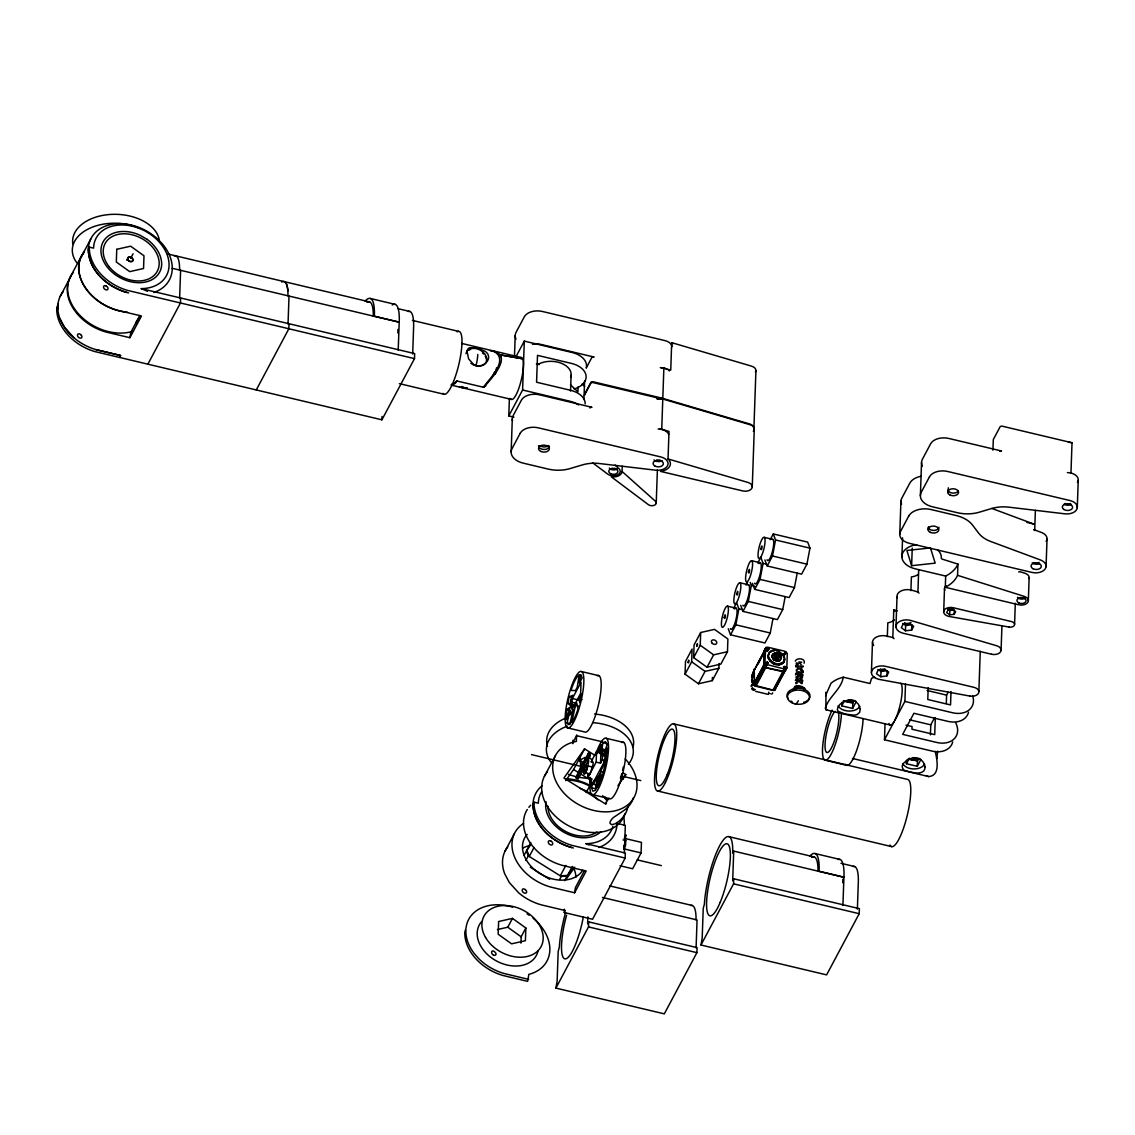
<?xml version="1.0" encoding="UTF-8"?>
<svg xmlns="http://www.w3.org/2000/svg" width="1135" height="1135" viewBox="0 0 1135 1135"><rect width="100%" height="100%" fill="white"/><g stroke="black" fill="none" stroke-linecap="round" stroke-linejoin="round"><path stroke-width="1.5" d="M754.491 689.498L753.101 689.839L752.108 688.406L753.413 689.952M374.323 316.325L374.437 313.43A47.826 10.967 -76.6 0 0 365.115 301.087M398.215 350.147L399.307 319.346A47.826 10.967 -76.6 0 0 392.256 304.989M819.03 871.382L819.158 868.488A47.826 10.967 -76.6 0 0 809.822 856.145M842.922 905.205L844.029 874.404A47.826 10.967 -76.6 0 0 838.013 859.521M513.9 417.113L508.792 415.907L522.597 390L524.299 341.11L571.884 352.418A21.537 13.819 2 0 1 586.213 368.123M509.019 906.212A44.336 32.447 28 0 0 466.017 928.104L464.811 932.204A44.336 32.447 28 0 0 502.961 975.476L527.619 981.378L528.839 974.369L531.549 973.56A44.336 32.447 28 0 0 533.01 918.172M179.628 298.221L180.607 270.3M180.621 297.98L180.451 303.017L147.862 364.207M288.035 323.972L289.014 296.051M289.028 323.745L288.843 328.781L256.269 389.972M57.956 304.223L56.75 308.309A44.336 32.447 28 0 0 94.914 351.58L381.899 419.822L382.027 416.46M397.832 332.938L397.945 329.448M412.686 354.063L413.651 325.788A44.336 10.172 -76.6 0 0 408.26 311.472M381.899 419.822L414.488 358.632L414.672 353.595L141.265 288.63A39.838 29.169 28 0 0 168.675 260.298A39.838 29.169 28 0 0 130.284 225.794A39.838 29.169 28 0 0 93.737 245.926L93.595 248.139L89.339 247.118L88.289 249.104C88.416 270.499 107.541 287.013 126.893 292.475M508.792 415.907L509.402 398.442M511.147 452L512.296 418.971M514.481 356.489L515.205 335.634M520.937 943.171L521.164 936.801L525.846 927.99L512.467 918.385L498.634 921.521L498.18 934.247L511.573 943.838L525.406 940.716L525.846 927.99M570.55 391.064L571.089 375.217M587.873 916.867L587.632 923.847L588.682 921.875L697.074 947.626L696.904 952.662L664.316 1013.853L555.909 988.103L557.143 981.094L558.179 951.428L559.328 947.285A44.336 10.172 -76.6 0 1 565.528 912.724M578.084 386.922L577.914 391.731L570.465 384.836M572.125 705.8L571.997 709.574L580.652 693.329L581.035 682.277L572.38 698.522L571.146 707.658L572.125 705.8L575.289 706.552M612.914 826.379A39.838 29.169 28 0 1 585.972 843.688L625.328 853.038L625.158 858.074L592.569 919.265L564.279 912.54L564.393 909.192M583.943 399.492L584.057 395.959L590.824 383.247A1.788 1.149 2 0 1 593.094 382.58L662.783 399.137L661.733 429.399M584.582 381.019L584.085 395.164L590.853 382.452A1.788 1.149 2 0 1 593.123 381.786L662.812 398.342L663.861 368.066M572.877 743.68L572.991 740.176M576.608 734.969L576.381 741.41A44.535 32.603 28 0 0 571.26 799.764A44.535 32.603 28 0 0 636.934 787.747L637.033 784.895A44.535 32.603 28 0 0 625.215 758.932M602.373 754.307C610.488 753.427 595.109 755.669 605.225 755.527L605.054 760.351L592.952 783.065L590.243 782.412L592.073 778.979L587.746 777.943L587.873 774.439M590.243 782.412L590.413 777.589M555.909 988.103L588.497 926.912L588.682 921.875M587.746 777.943L596.173 762.11L596.542 751.583L600.883 752.619L602.713 749.171L605.423 749.809C603.48 766.38 609.665 737.041 605.182 751.966M596.173 762.11L600.514 763.146L600.883 752.619M600.514 763.146L602.345 759.698L602.515 754.874M602.543 753.995L602.713 749.171M622.051 471.436A8.981 5.76 2 0 1 611.254 476.785L648.383 504.664A4.483 2.88 2 0 0 654.569 505.132A4.483 2.88 2 0 0 655.363 501.202L622.051 471.436L622.221 466.272M624.094 838.268L641.445 842.397L641.076 852.924L623.725 848.81L623.853 845.291M624.349 853.265L625.314 825.358L616.943 823.372L616.929 824.819A44.336 32.447 28 0 1 598.698 847.49M623.016 839.886L625.74 840.538L625.569 845.362L623.725 848.81M656.229 503.06L657.392 469.876M755.456 372.11A7.179 4.597 2 0 0 751.569 366.151L671.693 342.656L670.742 370.166L664.798 368.421A10.768 6.909 2 0 0 661.265 367.811M668.033 458.937L747.908 482.432A7.179 4.597 2 0 1 751.796 488.39A7.179 4.597 2 0 1 742.801 490.93L660.542 471.38A12.556 8.058 2 0 0 668.033 458.937L668.997 431.413L663.053 429.668A10.768 6.909 2 0 0 659.52 429.058M685.058 674.176L685.497 661.45L692.095 649.05L691.655 661.776L685.058 674.176L698.436 683.767L712.283 680.645L718.881 668.245L719.037 663.478M693.641 657.633L694.081 644.907L700.678 632.521L714.511 629.386L727.904 638.991L727.464 651.717L720.867 664.103L707.02 667.238L693.641 657.633L700.238 645.247L700.678 632.521M696.096 947.867L697.06 919.946L602.43 897.459M733.721 851.108L732.685 880.774L733.735 878.802L859.379 908.653L859.209 913.689L826.62 974.88L700.976 945.015L702.196 938.021L703.232 908.355L704.381 904.212A44.336 10.172 -76.6 0 1 712.681 862.799L713.787 859.536A44.393 10.187 -76.6 0 1 725.336 837.829L726.357 837.105A44.336 10.172 -76.6 0 1 732.728 850.995L732.671 853.094L733.721 851.108L843.901 877.298M712.283 680.645L712.383 677.453M700.976 945.015L733.565 883.839L733.735 878.802M755.924 370.592L753.91 428.377A7.179 4.597 2 0 0 749.554 423.951L663.734 398.697A10.768 6.909 2 0 0 656.597 398.257M752.264 486.872L754.278 429.087M752.25 689.087C752.548 688.86 752.604 689.044 752.633 688.165M751.186 685.838C756.761 678.588 750.306 681.667 753.64 682.036L753.569 683.88A2.398 1.759 28 0 0 755.782 686.264L773.134 690.392A2.398 1.759 28 0 0 775.475 689.087M755.357 668.501A2.398 1.759 28 0 0 754.066 669.849L753.995 671.679C751.214 670.43 755.711 676.361 751.668 677.411M786.839 667.749L784.853 669.111L765.827 664.259L764.933 662.542L765.699 647.73L767.771 647.205L785.108 651.32L787.307 653.405L786.839 667.749L775.134 689.427L773.659 690.25L754.406 685.228L754.278 670.033L755.243 668.799M784.455 671.438L765.331 667.579L763.869 666.486L763.968 651.249L765.699 647.73M765.515 667.437L763.699 665.209L764.181 651.447L765.444 650.128L763.798 653.221M768.665 693.755L768.721 692.137M778.596 654.64L777.177 653.448L777.787 652.199L779.575 652.625L780.142 653.959L778.596 654.64L777.702 652.781L779.702 653.803L776.723 659.35L778.482 658.57L778.028 656.654M778.681 652.54C769.573 652.412 786.654 659.449 778.582 651.887M805.169 688.86C803.296 686.022 793.436 683.242 794.755 689.129M796.515 688.448L796.6 685.88M804.289 687.711L804.275 690.52M890.28 725.038L825.925 709.758L825.925 692.265L826.025 694.677L830.976 683.313A28.715 18.415 2 0 1 839.971 678.191L843.277 677.198L869.992 683.54L871.581 678.304L874.617 677.113M848.427 699.671L856.272 701.543L852.598 708.439L841.73 705.856L841.858 702.352M843.277 677.198C841.319 689.442 828.706 696.606 825.258 708.339M842.723 882.76L842.837 879.27M852.598 708.439L852.782 703.175L854.258 700.423M857.393 909.121L858.358 880.845A44.336 10.172 -76.6 0 0 852.967 866.53M871.425 672.374L872.489 642.098M880.803 676.744L876.461 673.722L878.249 669.891L884.364 669.068L888.705 672.09L886.917 675.921L880.803 676.744L880.987 671.48L878.093 669.466M887.329 636.579L887.811 622.817A12.556 8.058 2 0 0 894.437 619.909M952.691 741.935A21.537 15.762 28 0 1 932.062 751.086L884.477 739.779L885.016 724.13M886.917 675.921L887.102 670.657L880.987 671.48M894.011 638.636A12.556 8.058 2 0 0 892.805 637.529L893.77 610.006L897.203 610.814M895.955 626.974L897.019 596.698M899.771 534.301L900.92 501.273M901.899 557.2L902.566 537.834M905.46 630.776L901.303 627.655L903.318 623.867L909.49 623.2L913.647 626.321L911.632 630.109L905.46 630.776L905.645 625.498L902.878 623.427M900.637 683.313A21.537 4.937 -76.6 0 1 901.374 698.649A21.537 4.937 -76.6 0 1 894.692 720.597L904.893 701.43L905.503 684.05M911.618 565.698L906.908 550.475L930.473 547.921L935.183 563.144L911.618 565.698L912.242 548.077M910.908 590.682L911.391 576.92A12.556 8.058 2 0 0 918.357 574.353M913.093 757.542L920.967 759.414L917.293 766.309L906.425 763.727L906.553 760.223M911.632 630.109L911.816 624.832L905.645 625.498M920.386 495.626L921.535 462.598M918.995 593.151A12.556 8.058 2 0 0 917.917 591.988L918.697 569.628M917.293 766.309L917.477 761.046L918.939 758.279M928.444 530.159L928.572 526.782M928.189 687.782L927.777 699.5L950.548 704.92L951.017 691.513M930.416 734.884L930.771 724.825L934.602 717.632M935.311 717.873L934.729 734.629L911.958 729.223L912.058 726.584L906.028 725.151M943.696 611.737L944.49 588.668M948.179 492.845L948.349 487.78M945.285 587.306A37.682 24.175 2 0 0 957.557 575.332L1024.153 596.357A7.179 4.611 2 0 1 1027.828 602.316A7.179 4.611 2 0 1 1018.861 604.799L945.285 587.306L945.682 576.069A37.682 24.175 2 0 0 957.94 564.095L942.348 559.172A1.788 1.149 2 0 1 941.326 558.25L941.199 555.88A19.749 12.669 2 0 0 937.553 549.837M946.306 703.501L946.59 695.117L948.122 692.236M949.697 614.83L946.675 612.559L948.136 609.807L952.62 609.325L955.642 611.595L954.18 614.347L949.697 614.83L949.853 610.446L947.824 608.928M954.18 614.347L954.336 609.963L949.853 610.446M957.557 575.332L957.94 564.095M978.867 691.555L980.271 651.277M992.926 450.198L993.295 439.585L1000.063 426.873A1.788 1.149 2 0 1 1002.333 426.207L1072.022 442.763L1070.958 473.04M1001.084 650.199L1001.95 625.683M1014.591 624.207L1015.314 603.252M1028.338 600.812L1029.133 577.743M1035.39 510.381L1034.68 530.556A1.788 1.149 2 0 0 1034.013 529.705L1033.758 529.605M1046.059 566.734L1047.023 539.21M1077.285 507.756L1078.25 480.247M753.087 689.81L751.994 688.377M566.762 709.503L566.408 719.675L570.139 707.091L566.762 709.503L569.912 710.255M576.083 777.305L576.353 778.638L580.992 770.764A4.299 0.979 -76.6 0 1 581.106 766.111L588.696 752.874L588.27 756.435L580.95 770.764L585.319 771.8M578.949 775.787L578.666 776.681L578.736 775.787M583.021 766.21L582.794 767.984M584.752 766.409A4.299 0.979 -76.6 0 1 583.503 770.296L590.243 755.74L590.328 753.257L588.2 753.328M604.6 756.435L605.026 754.945M774.595 653.051C770.991 655.009 771.076 656.981 774.524 653.831L775.304 652.98A5.15 3.774 28 0 1 776.822 653.136M600.103 753.81C600.543 745.667 603.409 738.105 600.926 753.3M767.998 656.186C771.318 639.785 796.032 661.435 778.426 664.982A8.583 6.285 28 0 1 773.403 663.791L770.225 661.407L768.324 658.328L767.998 656.186L769.544 652.384M778.454 655.406C776.51 664.23 771.275 655.122 776.61 652.384L777.305 652.526M772.651 692.861L772.311 693.797M779.178 655.235L780.923 658.598L778.979 661.095M779.021 654.101C784.782 656.314 778.638 662.769 778.369 661.251M784.484 656.895L783.788 662.003M785.15 670.317L774.552 690.023M785.363 670.501L783.391 671.863L765.685 667.678M601.493 752.377L602.884 742.659L605.48 741.666L607.026 745.17L604.657 752.179L604.175 749.724M71.008 276.188A44.336 32.447 28 0 0 106.293 332.087L129.901 337.705L130.709 332.583L139.789 315.516M583.376 766.721L583.362 765.77L583.049 766.536M583.759 766.522C584.61 761.244 580.751 768.934 582.794 769.189M588.654 754.321L588.682 754.051M588.1 758.705L587.788 759.471L587.845 758.705M588.483 757.754L588.81 756.988L588.497 758.052M587.476 760.876A6.867 1.575 -76.6 0 1 587.788 761.315L588.824 760.805L587.604 766.579A6.867 1.575 -76.6 0 1 584.78 773.971A6.867 1.575 -76.6 0 1 583.716 770.14M590.299 754.562L590.03 755.342L590.313 754.449M592.399 762.223C594.371 760.932 592.413 766.466 591.945 767.6A6.867 1.575 -76.6 0 1 588.129 774.765M523.547 823.457A44.336 32.447 28 0 0 514.793 857.578A44.336 32.447 28 0 0 551.014 887.144L574.608 892.763L575.417 887.627L584.497 870.573M774.524 653.831L775.304 652.98M937.652 751.143L936.872 758.719M772.992 618.589L770.254 633.004L764.947 642.977L730.529 634.805L735.849 624.817L738.885 608.814L736.615 602.784L733.579 608.488M785.165 596.783L782.724 609.594L777.404 619.582L742.985 611.396L748.306 601.422L751.342 585.405L750.207 582.397M797.196 573.161L794.457 587.575L789.137 597.549L754.718 589.377L760.039 579.389L763.075 563.386L760.805 557.342L757.769 563.045M767.189 565.968L772.495 555.994L775.545 539.976L773.275 533.947L807.694 542.119L809.964 548.148L806.914 564.166L801.608 574.154L767.189 565.968L764.905 559.938M575.445 705.317L571.714 722.669A25.608 5.874 -76.6 0 0 578.013 709.02L576.708 702.948L575.445 705.317L578.595 706.069M776.539 661.038L774.34 660.088L777.305 661.18M567.741 703.232L569.188 696.72L572.948 695.258L570.621 699.983L570.196 705.332L567.741 703.232L570.891 703.984M576.254 777.191L581.163 765.941M586.327 767.827L586.256 765.033M604.841 756.421L605.225 755.527M622.576 770.296L623.299 767.047M567.06 722.867L570.011 710.609L570.096 714.965L573.232 709.474L569.813 724.414L568.224 724.485L567.06 722.867L570.21 723.619M494.59 371.982L493.285 375.316M620.49 778.284L621.852 773.559M592.583 784.086L593.733 780.539L593.875 783.42L597.351 777.262L595.506 790.215L592.91 791.208L591.363 787.704L592.583 784.086L595.733 784.838M592.356 783.42L591.704 785.363L591.59 783.036M777.603 657.732L775.758 657.789M597.421 753.583L598.528 750.959M795.734 665.507L797.394 663.776M795.692 666.898L796.273 665.919M495.427 373.954L496.52 367.882M581.688 771.062L581.858 770.097M585.944 769.033L585.036 769.842M795.252 661.152C796.94 657.165 806.077 658.456 804.091 663.251M778.128 654.469L775.716 659.052M70.37 276.827L81.379 256.169M60.226 296.334L69.689 278.557M81.252 256.85L90.715 239.088M56.75 308.323L57.828 306.351L57.842 309.217M130.638 258.397L133.093 253.772M129.901 337.705L141.464 315.984L117.856 310.38A44.336 32.447 28 0 1 84.146 252.254M119.558 357.497L120.608 355.51L96.844 349.864A44.336 32.447 28 0 1 63.134 291.738M457.121 380.977L454.809 383.63L451.418 384.566M516.184 356.347L524.299 341.11M586.455 367.584L591.718 357.695A1.788 1.149 2 0 1 593.719 356.972L593.988 357.028M578.864 698.905L581.659 693.655L579.815 702.707L578.864 698.905L582.014 699.657M544.431 776.283L555.426 755.626M504.933 851.378L514.396 833.615M571.6 847.533C552.248 842.071 533.124 825.556 532.996 804.147L534.046 802.175L538.316 803.197L538.444 800.984A39.838 29.169 28 0 1 541.679 791.748M572.65 743.056L576.58 735.679L602.146 741.751M523.93 855.265L530.726 844.539M530.811 842.581L526.839 850.03L529.25 856.485L534.017 847.547M565.712 780.653L573.586 769.53L584.582 748.873L594.882 755.3M525.86 860.429L528.286 855.889L526.356 850.725M591.094 761.826L596.542 751.583M497.385 929.551L507.771 927.21L512.467 918.385M604.203 752.108L605.423 749.809M586.213 792.542L590.938 783.689M600.472 771.417L603.749 765.16L604.359 760.734L606.53 759.216L601.621 778.738L600.472 771.417L603.621 772.169M565.84 865.395L560.279 875.837L567.557 875.425L572.324 866.473M559.64 879.469L561.243 876.433L567.074 876.106L573.388 867.183M564.648 880.647L567.074 876.106M624.193 777.546L625.782 774.567L622.845 772.722M574.608 892.763L586.185 871.042L562.577 865.438A44.336 32.447 28 0 1 527.278 809.525M564.279 912.54L565.329 910.568L541.551 904.921A44.336 32.447 28 0 1 518.851 893.004L509.345 882.576L504.734 873.865A44.336 32.447 28 0 1 507.842 846.781M746.036 585.078L747.554 582.227M770.225 539.65L773.275 533.947M707.02 667.238L713.631 654.852L727.464 651.717M698.436 683.767L705.048 671.381L718.881 668.245M624.704 837.119L625.938 834.835L625.172 841.617L625.74 840.538M641.076 852.924L632.649 868.757L620.036 865.764M763.968 651.249L766.139 647.361M754.278 670.033L764.451 650.681M755.797 667.366L764.054 651.873M758.024 664.074L762.153 656.328M753.981 672.119L751.583 676.843M766.451 650.568C773.673 645.829 763.756 652.767 767.742 648.17M766.622 650.625L768.069 648.284M768.225 648.383L766.792 650.695M767.203 651.008L768.494 648.61M767.459 651.419L768.679 648.88M753.654 681.61L751.271 686.604M753.64 682.036L751.711 686.235M763.472 665.294L764.933 662.542M771.091 651.079L770.552 652.1L773.19 650.355M753.796 683.795L763.699 665.209M753.881 684.377L765.033 663.138M754.009 684.675L765.16 663.436M752.108 688.675L753.342 688.846M768.324 658.328L768.551 655.165M764.096 666.756L765.558 664.003M754.406 685.228L764.309 666.642M765.472 664.599L766.749 662.187L768.111 662.783L767.189 663.961L766.352 662.358L765.628 664.585M764.664 667.238L767.246 662.202M768.778 659.392L768.877 657.293M754.959 685.696L764.862 667.11M766.295 664.741L767.572 662.329M755.272 685.88L767.728 662.414M773.843 651.263L774.382 650.241M766.721 665.053L767.998 662.641M755.967 686.136L767.147 664.926M770.225 661.407L770.764 660.386L769.331 658.357M774.283 657.023L777.603 652.284M774.368 657.591L777.177 653.448M774.481 657.874L777.986 652.143M776.524 654.413L778.213 652.128M772.24 663.11L772.779 662.074L770.764 660.386M774.864 658.413L777.532 654.03M775.404 658.867L777.915 654.342M778.865 652.455L779.419 651.433M773.403 663.791L773.957 662.755A8.583 6.285 28 0 0 778.979 663.947L783.817 661.804M777.007 658.243L778.681 655.519M777.064 659.364L779.078 654.696M777.376 659.336L779.291 654.668M778.525 657.491L779.915 654.895M777.929 659.137L780.171 653.774M778.355 658.797L780.086 654.129M782.043 654.838L782.597 653.803M783.462 654.654C789.52 646.95 783.235 659.634 784.739 652.256M778.426 664.982L778.979 663.947M783.803 654.696L785.079 652.284M784.129 654.824L785.42 652.412M784.285 654.909L785.562 652.497M783.476 656.853L784.03 655.831M779.617 664.869L780.171 663.833M781.717 664.145L782.27 663.11M784.257 660.059L784.81 659.024M784.923 666.458L783.533 666.685L784.526 668.089L785.633 667.323L784.923 666.458L783.944 669.054M783.788 668.955L785.079 666.543M772.963 690.165L782.866 671.594M784.058 669.182L785.349 666.77M771.091 694.01L771.204 694.067M783.022 671.806L785.533 667.039M773.659 690.25L783.547 671.665M773.985 690.222L785.207 669.125M784.072 671.849L785.533 669.097M785.094 671.282L786.711 668.288M792.883 690.066L794.841 686.405M841.73 705.856L844.256 701.146M884.477 739.779L894.394 721.136A21.537 4.937 -76.6 0 1 888.96 723.449M906.425 763.727L909.362 758.208M577.672 778.184L577.985 779.021L582.61 771.162A4.299 0.979 -76.6 0 1 582.269 770.353M768.338 694.393L755.584 691.357M795.578 673.523L798.501 671.707L802.488 672.587M795.522 674.914L796.288 674.006M795.337 680.489L796.089 679.581M764.096 650.71L765.6 649.873M768.466 654.257L769.686 652.696M774.396 656.498L775.829 655.704M754.903 689.442L754.08 689.498M779.66 653.916L778.61 654.285M783.278 662.84L784.342 660.967M582.113 763.33L583.049 762.465A4.299 0.979 -76.6 0 1 583.22 765.487A4.299 0.979 -76.6 0 1 581.886 769.913L586.213 770.935L585.547 771.786M583.745 763.713L584.241 762.11L584.043 763.174M605.863 804.19L606.558 803.083M584.582 748.873L563.925 778.057L605.139 803.736L609.069 798.189M617.922 785.675L625.782 774.567M565.954 879.554L574.707 867.197M796.117 663.45L797.04 662.599M794.926 689.158L795.167 688.803A1.532 1.121 28 0 0 796.217 688.817M796.117 670.104L797.196 669.352M795.876 677.07L797.394 676.134M795.678 682.646L797.196 681.709M796.571 665.649L798.245 664.84M796.387 671.211L797.139 670.742M796.146 678.191L798.302 677.283M795.947 683.752L797.153 683.1M605.04 755.938L606.615 754.846L606.317 757.925L604.927 758.889M485.837 385.829L483.297 387.262C489.923 378.097 510.367 358.915 492.604 350.758L461.661 343.408M796.883 666.784L799.707 666.061L802.374 666.77M796.444 679.326L800.26 678.687L802.828 680.376M464.612 387.574L461.605 387.617M797.238 667.962L801.963 667.962M797.054 673.537L800.459 673.112L803.027 674.8M796.798 680.503L801.523 680.503M752.945 688.945L752.335 688.505L753.143 688.477M451.858 384.382L454.213 383.545L456.596 380.92L483.822 387.319C490.802 379.062 514.935 354.588 491.185 350.843M825.925 709.758L826.734 709.616M797.437 674.743L801.31 674.743M490.192 350.672L492.604 350.758M754.789 689.796L753.654 689.484M797.607 686.803L800.445 686.788L802.998 688.392M798.302 663.45L800.799 663.351M798.104 669.026L801.069 669.04M797.664 681.567L802.402 682.589M585.092 757.442L580.226 759.911L580.68 765.714M798.841 661.96L801.75 662.216M798.345 675.892L800.359 675.892M776.354 653.122L777.12 653.051M852.456 758.464L928.685 776.567C940.716 775.687 936.942 759.258 935.268 751.455M777.021 661.279L778.057 661.208M776.482 652.611L777.205 652.682M799.82 677.226L802.289 678.163M499.911 354.829L522.724 358.816L499.925 354.815L500.961 357.028M922.344 466.13A17.678 11.336 2 0 1 922.471 459.122L930.601 443.856A14.358 9.208 2 0 1 948.803 438.451L1001.467 450.964M800.742 664.755L801.65 664.996M800.558 670.317L802.786 671.452M370.336 298.477L395.207 304.393M167.866 253.985L369.655 301.924M397.959 308.649L409.99 311.501M593.719 356.972L541.31 344.501A14.358 9.208 2 0 0 532.443 344.26M412.374 320.396L458.611 331.377M374.38 316.197L399.25 322.113M172.222 268.314L399.194 322.241M493.682 350.956L521.334 357.525M536.373 363.853L539.38 364.576M414.488 358.632L127.503 290.39A44.336 32.447 28 0 1 89.339 247.118M128.638 292.929C107.995 287.893 86.969 269.846 88.445 246.99A44.336 32.447 28 0 1 114.28 223.964A44.336 32.447 28 0 1 157.268 238.634L162.262 243.741A44.336 32.447 28 0 1 172.236 266.895L172.208 269.761A44.336 32.447 28 0 1 153.977 292.433M522.597 390L570.181 401.308A21.537 13.819 2 0 1 578.68 404.925M451.134 385.091L511.36 399.392M1026.849 522.384L1033.942 524.086M399.406 383.644L443.941 394.228M120.608 355.51L95.964 349.608M945.682 576.069L915.278 568.848A19.749 12.669 2 0 1 901.885 556.122A19.749 12.669 2 0 1 916.64 544.616M764.224 537.352A10.91 2.497 -76.6 0 1 762.181 554.277A10.91 2.497 -76.6 0 1 758.251 552.064A10.91 2.497 -76.6 0 1 764.224 537.352L772.907 539.409M775.545 539.976L809.964 548.148M772.495 555.994L806.914 564.166M751.767 560.747A10.91 2.497 -76.6 0 1 749.71 577.672A10.91 2.497 -76.6 0 1 745.794 575.473A10.91 2.497 -76.6 0 1 751.767 560.747L760.436 562.818M763.075 563.386L766.522 564.194M760.039 579.389L794.457 587.575M740.034 582.78A10.91 2.497 -76.6 0 1 737.977 599.706A10.91 2.497 -76.6 0 1 734.061 597.492A10.91 2.497 -76.6 0 1 740.034 582.78L748.703 584.837M751.342 585.405L754.789 586.227M748.306 601.422L782.724 609.594M892.805 637.529L886.69 636.068A10.768 6.909 2 0 0 875.085 637.87A10.768 6.909 2 0 0 873.666 645.503M727.578 606.175A10.91 2.497 -76.6 0 1 725.52 623.101A10.91 2.497 -76.6 0 1 721.605 620.902A10.91 2.497 -76.6 0 1 727.578 606.175L736.246 608.246M738.885 608.814L742.333 609.623M735.849 624.817L770.254 633.004M927.082 690.477L946.59 695.117M904.893 701.43L952.492 712.737A21.537 15.762 28 0 0 972.638 695.727M843.291 700.919L852.782 703.175M909.632 719.803L930.771 724.825M581.631 671.58A29.07 6.668 -76.6 0 1 576.154 716.724A29.07 6.668 -76.6 0 1 565.712 710.822A29.07 6.668 -76.6 0 1 581.631 671.58L598.982 675.708M908.184 758.833L917.477 761.046M569.188 696.72L572.338 697.457M572.38 698.522L578.694 700.011M673.594 723.832L907.645 779.433A34.532 7.917 -76.6 0 1 906.269 819.229A34.532 7.917 -76.6 0 1 889.953 845.008M825.329 760.237L847.008 765.387M572.253 702.295L575.402 703.047M571.26 704.154L574.423 704.906M567.372 727.833L584.709 731.961A29.07 6.668 -76.6 0 0 598.755 703.53A29.07 6.668 -76.6 0 0 597.18 675.779M606.317 738.317L623.668 742.432M602.884 742.659L607.608 743.78M602.345 755.186L605.054 755.825M602.345 759.698L605.054 760.351M588.072 756.846L589.703 757.229M587.703 765.912L592.044 766.934M531.492 754.619L582.397 766.707M621.895 776.099L640.807 780.596M585.603 772.779L589.945 773.815M657.633 791.01L891.684 846.625M576.708 778.184L578.339 778.567M591.363 787.704L596.088 788.825M580.056 788.456A32.064 23.466 28 0 1 584.724 790.272L591.959 794.472L609.396 798.685A29.07 6.668 -76.6 0 0 623.441 770.254A29.07 6.668 -76.6 0 0 621.866 742.517M815.043 853.534L839.914 859.45M729.067 836.708L814.362 856.982M840.964 863.295L854.698 866.558M819.101 871.254L843.972 877.171M637.246 859.89L661.322 865.608M625.158 858.074L572.21 845.447A44.336 32.447 28 0 1 534.046 802.175M733.565 883.839L859.209 913.689M573.359 847.987C552.717 842.936 531.677 824.904 533.152 802.034A44.336 32.447 28 0 1 542.26 785.633M609.807 885.924L692.407 905.546M588.497 926.912L696.904 952.662M528.669 979.392L504.011 973.489A44.336 32.447 28 0 1 478.856 958.777L474.203 953.499A44.336 32.447 28 0 1 465.903 933.098L465.889 930.232M926.458 776.028L928.685 776.567M917.917 591.988L911.972 590.243A10.768 6.909 2 0 0 900.835 591.08A10.768 6.909 2 0 0 897.274 597.861M800.828 676.006L802.601 677.027M800.586 682.972L802.09 683.724M1034.013 529.705L1041.462 532.457A10.768 6.909 2 0 1 1046.144 541.395M991.806 508.423L1033.659 524.001M141.265 288.63L144.315 289.893M585.972 843.688L589.037 844.937M145.393 290.376L147.55 291.355M590.257 758.606L592.442 759.726M460.129 387.177L459.193 386.624M801.92 669.352L803.239 671.211M801.721 674.928L802.842 675.907M772.779 662.074L773.957 662.755M284.346 281.65L285.112 282.118A44.762 10.272 -76.6 0 1 287.879 291L288.006 295.937M620.448 777.205L623.399 779.036M573.586 769.53L577.999 772.282M580.936 774.127L591.236 780.539M528.286 855.889L561.243 876.433M530.244 867.197L549.723 879.341M700.238 645.247L713.631 654.852M691.655 661.776L705.048 671.381M507.771 927.21L521.164 936.801M774.297 660.286L772.651 658.47M592.484 462.683L607.722 474.132A7.179 4.611 2 0 0 617.568 474.898A7.179 4.611 2 0 0 618.972 468.656L615.127 465.08M801.878 680.702L802.644 681.482M591.959 794.472L598.102 799.877M74.144 337.946L64.638 327.518L60.013 318.822M582.099 384.013L584.638 386.354M771.843 656.569L773.715 659.846M70.81 334.896L66.142 329.604M605.324 796.997L606.97 798.799M802.984 665.876L803.381 666.727M802.984 671.721L803.183 672.601M779.688 654.54L780.015 655.25M752.448 583.347L754.718 589.377M740.715 605.366L742.985 611.396M728.259 628.776L730.529 634.805M771.8 655.931L771.999 657.052M773.332 653.476L773.375 654.228M590.995 781.845L591.023 783.405M174.208 255.857A44.336 10.172 -76.6 0 1 179.6 270.187M281.65 282.048A44.336 10.172 -76.6 0 1 287.864 290.971M366.96 302.321A44.336 10.172 -76.6 0 1 373.316 316.211M510.197 906.496A44.336 32.447 28 0 1 512.538 907.163M527.051 913.859A44.336 32.447 28 0 1 529.094 915.221M538.089 950.662A32.347 23.679 28 0 1 497.173 961.345A32.347 23.679 28 0 1 481.737 921.492M623.626 816.235A44.336 10.172 -76.6 0 1 624.321 825.244M567.699 780.043A39.838 29.169 28 0 1 589.462 785.959M602.642 795.72A39.838 29.169 28 0 1 606.743 800.53M565.684 778.723A44.336 32.447 28 0 1 589.902 785.306M528.867 807.311A44.336 32.447 28 0 1 530.712 805.254M596.967 831.998A29.553 21.636 28 0 1 565.954 831.643A29.553 21.636 28 0 1 547.921 806.261M600.812 831.799A32.064 23.466 28 0 1 564.535 832.622A32.064 23.466 28 0 1 546.048 801.792M582.681 870.261A33.213 24.317 28 0 1 539.238 873.141A33.213 24.317 28 0 1 527.151 834.395M522.88 848.086A33.213 24.317 28 0 1 529.534 845.589M573.586 867.835A33.213 24.317 28 0 1 575.942 877.171M811.667 857.379A44.336 10.172 -76.6 0 1 818.023 871.269M583.319 916.995A37.001 8.484 -76.6 0 1 565.088 958.876A37.001 8.484 -76.6 0 1 566.62 915.15M690.662 905.503A44.336 10.172 -76.6 0 1 696.067 919.832M916.669 759.911A13.733 8.81 2 0 1 909.575 759.471M924.585 764.153A11.492 7.378 2 0 1 913.703 768.948A11.492 7.378 2 0 1 902.822 763.727M838.254 712.156A21.537 4.937 -76.6 0 1 831.671 747.468L831.387 748.036A21.537 4.937 -76.6 0 1 825.06 744.475A21.537 4.937 -76.6 0 1 832.537 715.007L832.82 714.468A21.537 4.937 -76.6 0 1 835.062 711.375M841.404 713.802A29.482 6.767 -76.6 0 1 831.373 753.739A29.482 6.767 -76.6 0 1 822.492 750.178A29.482 6.767 -76.6 0 1 832.154 710.084M863.082 718.952A29.482 6.767 -76.6 0 1 855.804 752.689A29.482 6.767 -76.6 0 1 845.532 764.295M595.761 754.179A29.07 6.668 -76.6 0 1 608.445 744.546A29.07 6.668 -76.6 0 1 598.202 789.109A29.07 6.668 -76.6 0 1 590.399 777.56M591.392 761.925A6.867 1.575 -76.6 0 1 592.13 762.337M587.462 767.061A4.299 0.979 -76.6 0 1 586.582 770.154M582.851 770.055A3.15 0.724 -76.6 0 1 582.794 767.43M583.191 765.855A3.15 0.724 -76.6 0 1 583.972 764.181M582.737 769.7A3.15 0.724 -76.6 0 1 582.326 766.905A3.15 0.724 -76.6 0 1 584 764.025M624.86 813.866A44.535 32.603 28 0 1 568.039 825.471A44.535 32.603 28 0 1 547.481 771.743M633.458 797.706A44.535 32.603 28 0 1 623.597 810.702L613.354 817.555A9.577 4.015 -32.3 0 0 610.077 823.428L611.651 824.691L614.9 823.897A44.535 32.603 28 0 0 627.925 806.701M584.184 763.288A9.733 6.243 2 0 1 579.871 757.598M579.829 761.088A10.882 6.98 2 0 1 578.921 759.343M594.556 714.014A43.499 27.907 2 0 1 633.018 747.27M547.51 746.291A43.499 27.907 2 0 1 565.954 718.001M592.64 722.669A43.499 27.907 2 0 1 628.35 764.224M590.299 778.383A43.499 27.907 2 0 1 568.493 774.34M550.872 762.039A43.499 27.907 2 0 1 567.259 726.159M955.67 722.754A21.537 15.762 28 0 1 936.659 742.446L902.665 734.373L913.902 713.291L947.881 721.363A21.537 15.762 28 0 0 968.51 712.227M825.911 695.698A28.715 18.415 2 0 1 825.783 693.059M852.158 701.7A13.733 8.81 2 0 1 845.064 701.26M859.89 706.282A11.492 7.378 2 0 1 849.023 711.077A11.492 7.378 2 0 1 838.127 705.856M126.794 260.227A2.866 2.1 28 0 1 126.723 259.645M672.104 346.615A10.768 6.909 2 0 0 664.826 340.557L542.473 311.487A14.358 9.208 2 0 0 524.271 316.878L516.141 332.158A17.678 11.336 2 0 0 516.014 339.166M660.286 367.641A10.768 6.909 2 0 1 666.983 369.201M668.288 369.996A10.768 6.909 2 0 1 669.395 370.918M671.693 342.656A12.556 8.058 2 0 1 672.771 343.806M520.412 357.78A21.537 4.937 -76.6 0 1 523.462 364.86M523.448 365.555A21.537 4.937 -76.6 0 1 518.156 390.142A21.537 4.937 -76.6 0 1 510.665 398.74M574.14 388.965A21.537 13.819 2 0 0 586.086 375.898A21.537 13.819 2 0 0 571.501 363.427L537.508 355.354L536.571 382.225L570.565 390.298A21.537 13.819 2 0 1 585.192 403.861M467.294 387.829A9.86 2.837 17.4 0 1 465.946 387.617M463.108 386.95A9.86 2.837 17.4 0 1 461.661 386.496M548.631 445.488A5.434 3.49 2 0 1 540.019 445.672M549.439 446.325A5.434 3.49 2 0 1 543.665 449.46A5.434 3.49 2 0 1 538.6 445.644M512.481 420.759A17.678 11.336 2 0 1 513.233 415.495L521.362 400.229A14.358 9.208 2 0 1 539.565 394.824L591.959 407.295A1.788 1.149 2 0 0 589.973 408.018M658.144 428.973A10.768 6.909 2 0 1 668.699 434.35M657.392 398.768A10.768 6.909 2 0 1 662.783 399.137M660.201 460.214A3.433 2.199 2 0 1 656.768 460.186M662.145 460.654A5.15 3.306 2 0 1 654.015 459.916M656.966 398.952A10.768 6.909 2 0 1 664.117 399.392L749.923 424.646A7.179 4.597 2 0 1 754.151 429.853M753.81 430.605A7.179 4.597 2 0 1 753.285 431.3M537.876 364.505A19.749 12.669 2 0 1 561.3 363.243A19.749 12.669 2 0 1 570.593 377.345M615.099 468.329A2.582 1.646 2 0 1 611.964 468.301M617.17 468.826A4.583 2.937 2 0 1 609.296 468.074M477.792 354.432A15.521 3.561 -76.6 0 1 476.019 365.683M465.974 353.638A11.052 8.087 28 0 1 481.212 350.701A11.052 8.087 28 0 1 483.51 364.959M482.46 365.456A11.052 8.087 28 0 1 470.826 363.313M468.188 350.36A11.492 8.413 28 0 1 470.5 349.495M482.545 352.999A11.492 8.413 28 0 1 483.581 354.007M485.255 356.248A11.492 8.413 28 0 1 486.56 361.001M76.811 262.724A43.499 27.907 2 0 1 87.083 229.596A43.499 27.907 2 0 1 139.903 228.419M127.531 312.267A44.535 32.603 28 0 1 85.99 288.815A44.535 32.603 28 0 1 84.43 251.63M132.894 331.264A44.535 32.603 28 0 1 80.698 316.183A44.535 32.603 28 0 1 73.42 272.286M136.03 323.986A9.577 4.015 -32.3 0 1 139.307 318.112M72.796 243.94A43.499 27.907 2 0 1 112.067 214.359A43.499 27.907 2 0 1 159.397 240.535M457.221 331.86A32.305 7.406 -76.6 0 1 458.923 364.037A32.305 7.406 -76.6 0 1 442.863 393.348M758.946 563.584A10.91 2.497 -76.6 0 1 760.351 573.246A10.91 2.497 -76.6 0 1 754.591 583.22M938.957 527.264A5.434 3.49 2 0 1 933.892 530.414A5.434 3.49 2 0 1 928.203 527.505M921.279 476.218A17.678 11.336 2 0 0 909.802 483.169L901.672 498.435A14.358 9.208 2 0 0 901.573 504.139M1039.05 562.364A3.433 2.199 2 0 1 1034.226 562.605M1039.419 563.655A5.15 3.306 2 0 1 1032.226 562.804M958.408 490.831A5.434 3.49 2 0 1 952.903 493.087A5.434 3.49 2 0 1 947.924 490.192M1067.382 472.6A10.768 6.909 2 0 1 1077.413 482.432M999.651 451.191A1.788 1.149 2 0 1 1001.198 450.921M1068.432 442.324A10.768 6.909 2 0 1 1072.022 442.763M1070.135 503.5A3.433 2.199 2 0 1 1065.283 503.472M1071.369 504.28A5.15 3.306 2 0 1 1064.091 504.238M772.226 539.437A10.91 2.497 -76.6 0 1 772.495 551.227A10.91 2.497 -76.6 0 1 767.061 559.81M734.756 609.013A10.91 2.497 -76.6 0 1 736.161 618.674A10.91 2.497 -76.6 0 1 730.401 628.648M748.036 584.865A10.91 2.497 -76.6 0 1 748.291 596.655A10.91 2.497 -76.6 0 1 742.857 605.239M798.331 700.735A15.521 3.561 -76.6 0 1 794.911 703.828M788.201 698.706A11.492 7.378 2 0 1 798.487 688.264A11.492 7.378 2 0 1 808.815 699.117M808.063 699.926A11.492 7.378 2 0 1 806.091 701.345M804.899 701.898A11.492 7.378 2 0 1 803.594 702.366M792.131 701.657A11.492 7.378 2 0 1 790.939 701.047M1028.991 578.51A7.179 4.611 2 0 0 1024.962 573.274L1020.067 571.728A8.981 5.76 2 0 0 1018.677 571.983M1023.259 597.521A2.582 1.646 2 0 1 1020.124 597.478M1025.331 598.017A4.583 2.937 2 0 1 1017.457 597.265M775.177 653.76A4.724 3.462 28 0 1 776.567 653.916M893.77 610.006A12.556 8.058 2 0 1 894.976 611.112M885.13 669.281A3.433 2.199 2 0 1 880.278 669.097M944.845 590.214A7.179 4.597 2 0 1 946.221 585.844M953.088 608.928A2.582 1.646 2 0 1 949.456 608.8M910.908 622.491A3.433 2.199 2 0 1 907.886 623.924A3.433 2.199 2 0 1 904.581 622.633M924.968 766.948C925.493 773.403 917.321 773.815 912.838 772.467A9.86 1.603 11.1 0 1 907.191 771.119C901.857 770.977 900.367 764.72 904.964 762.067A11.506 9.52 -7 0 1 908.341 759.684C913.349 756.293 921.223 757.612 923.876 763.373A11.506 9.52 -7 0 1 924.94 766.82L924.968 766.948M860.273 709.02L859.677 712.283L857.336 714.426A11.506 4.597 7.5 0 1 854.031 715.178L845.206 714.043L838.538 711.517A11.506 4.597 7.5 0 1 837.375 709.687C837.843 703.941 844.468 700.593 849.618 699.898A9.86 9.179 -23.3 0 1 855.251 701.246L858.4 704.182L860.273 709.02M116.763 249.303L116.323 262.029L129.716 271.634L143.549 268.498L143.989 255.772L130.61 246.181L116.763 249.303M752.321 674.431L752.037 682.39L753.229 672.715L752.321 674.431M467.024 351.126L468.585 358.83L473.678 364.534A9.86 9.463 66.9 0 0 479.31 365.881C484.815 365.598 490.973 359.525 487.766 353.964A11.506 5.888 21.4 0 0 485.298 351.396L477.041 347.977L469.762 347.707A11.506 5.888 21.4 0 0 467.79 349.211L467.024 351.126M576.963 775.957L577.275 775.191L576.963 775.957M577.701 774.581L578.013 773.815L577.701 774.581M578.439 773.205L578.751 772.438L578.439 773.205M579.162 771.828L579.446 771.062L579.162 771.828M579.9 770.452L579.914 770.31M584.667 761.5L584.936 760.734L584.667 761.5M585.405 760.124L585.674 759.358L585.405 760.124M586.128 758.747L586.157 758.606M586.866 757.371L587.178 756.605L586.866 757.371M587.604 755.995L587.93 755.257L587.604 755.995M607.395 751.044L607.239 752.973L605.849 753.938L607.353 749.469L607.395 751.044M688.051 662.273C688.902 665.28 689.456 656.2 688.051 662.273M696.635 645.73C697.486 648.723 698.039 639.771 696.635 645.73M724.201 617.61C725.35 621.611 726.074 609.523 724.201 617.61M736.672 594.201C737.807 598.216 738.53 586.114 736.672 594.201M748.405 572.182C749.54 576.183 750.263 564.095 748.405 572.182M760.861 548.773C761.996 552.745 762.72 540.827 760.861 548.773M598.684 775.985C596.826 795.536 594.329 787.889 598.684 775.985M600.784 745.369L599.649 753.3L598.94 748.816L600.784 745.369M598.727 779.575L597.592 787.506L599.436 784.058L598.727 779.575M579.191 674.999L577.261 687.143L575.417 690.605L570.99 690.406A25.608 5.874 -76.6 0 1 579.191 674.999M580.779 674.928L579.403 683.142L582.212 677.85L580.779 674.928M600.954 779.291L599.847 781.916L599.053 775.304L600.032 773.46L600.954 779.291M520.213 433.258L512.084 448.524A17.678 11.336 2 0 0 523.15 463.123L548.134 469.067A28.715 18.43 2 0 0 570.068 468.571L582.439 464.882A28.715 18.43 2 0 1 599.521 463.534L655.69 470.188A10.768 6.909 2 0 0 667.777 465.251A10.768 6.909 2 0 0 660.769 456.923L538.401 427.852A14.358 9.208 2 0 0 520.213 433.258M929.452 476.884L921.308 492.15A17.678 11.336 2 0 0 932.388 506.763L957.358 512.694A28.715 18.415 2 0 0 979.306 512.197L991.678 508.508A28.715 18.415 2 0 1 1008.76 507.161L1064.928 513.829A10.768 6.909 2 0 0 1077.016 508.877A10.768 6.909 2 0 0 1070.007 500.549L947.64 471.479A14.358 9.208 2 0 0 929.452 476.884M908.653 516.198L900.523 531.464A14.358 9.208 2 0 0 909.518 543.339L1031.885 572.409A10.768 6.909 2 0 0 1045.193 568.919A10.768 6.909 2 0 0 1040.497 559.981L990.642 541.452A28.715 18.415 2 0 1 978.682 533.195L972.567 525.122A28.715 18.415 2 0 0 956.025 515.489L931.055 509.544A17.678 11.336 2 0 0 908.653 516.198M1009.043 627.059L949.158 616.461A7.179 4.597 2 0 1 943.965 610.587A7.179 4.597 2 0 1 953.159 607.707L1011.54 621.583A4.483 2.88 2 0 1 1014.42 625.172A4.483 2.88 2 0 1 1009.043 627.059M969.943 696.081L879.526 679.468A10.768 6.909 2 0 1 871.864 670.643A10.768 6.909 2 0 1 885.626 666.344L974 687.342A7.179 4.597 2 0 1 978.583 693.102A7.179 4.597 2 0 1 969.943 696.081M991.621 654.257L903.247 633.259A10.768 6.909 2 0 1 896.65 624.122A10.768 6.909 2 0 1 910.923 620.519L996.729 645.772A7.179 4.597 2 0 1 1000.616 651.731A7.179 4.597 2 0 1 991.621 654.257M493.881 955.315L493.271 955.117A2.582 1.674 51.7 0 1 491.725 951.697A2.582 1.674 51.7 0 1 494.647 951.811L495.115 952.293A2.568 1.745 31.9 0 1 495.924 954.535A2.568 1.745 31.9 0 1 493.881 955.315M106.151 285.992L105.569 285.75A2.582 1.702 46.7 0 0 103.682 286.375A2.582 1.702 46.7 0 0 104.306 288.801L104.803 289.255A2.582 1.731 40.4 0 0 107.91 289.155A2.582 1.731 40.4 0 0 106.151 285.992M550.858 841.049L550.291 840.808A2.582 1.702 46.7 0 0 548.389 841.432A2.582 1.702 46.7 0 0 549.014 843.858L549.51 844.312A2.582 1.731 40.4 0 0 552.631 844.213A2.582 1.731 40.4 0 0 550.858 841.049M147.238 239.414L140.002 235.215A32.064 23.466 28 0 0 101.568 245.727A32.064 23.466 28 0 0 127.815 280.955A32.064 23.466 28 0 0 161.681 264.313C161.667 254.141 155.069 245.302 147.238 239.414M769.941 693.584L769.814 693.513M80.613 334.555L80.06 334.201A2.582 1.702 46.7 0 0 77.705 334.357A2.582 1.702 46.7 0 0 78.23 336.996L78.712 337.478A2.582 1.731 40.4 0 0 81.706 337.563A2.582 1.731 40.4 0 0 80.613 334.555M525.321 889.613L524.767 889.258A2.582 1.702 46.7 0 0 522.412 889.414A2.582 1.702 46.7 0 0 522.937 892.053L523.419 892.536A2.582 1.731 40.4 0 0 526.427 892.621A2.582 1.731 40.4 0 0 525.321 889.613M109.13 266.697A29.553 21.636 28 0 0 157.141 271.506A29.553 21.636 28 0 0 127.304 233.938A29.553 21.636 28 0 0 109.13 266.697M127.971 259.901A2.866 2.1 28 0 0 132.667 260.681A2.866 2.1 28 0 0 130.085 256.936A2.866 2.1 28 0 0 127.971 259.901M485.567 937.482A32.347 23.679 28 0 0 538.628 950.094A32.347 23.679 28 0 0 513.389 906.581A32.347 23.679 28 0 0 485.567 937.482M720.214 902.297A37.001 8.484 -76.6 0 0 727.79 844.114A37.001 8.484 -76.6 0 0 707.417 892.848A37.001 8.484 -76.6 0 0 720.214 902.297M582.17 768.466A3.15 0.724 -76.6 0 0 582.766 763.571A3.15 0.724 -76.6 0 0 581.049 767.827A3.15 0.724 -76.6 0 0 582.17 768.466M665.422 782.469A34.532 7.917 -76.6 0 0 675.325 725.449A34.532 7.917 -76.6 0 0 656.101 764.352A34.532 7.917 -76.6 0 0 665.422 782.469M667.281 774.425A29.07 6.668 -76.6 0 0 672.757 729.294A29.07 6.668 -76.6 0 0 656.824 768.537A29.07 6.668 -76.6 0 0 667.281 774.425M540.913 451.46A5.434 3.49 2 0 0 549.354 448.949A5.434 3.49 2 0 0 541.523 445.445A5.434 3.49 2 0 0 540.913 451.46M654.668 465.875A5.15 3.306 2 0 0 663.237 464.442A5.15 3.306 2 0 0 656.782 460.356A5.15 3.306 2 0 0 654.668 465.875M610.616 473.692A4.583 2.937 2 0 0 617.894 471.82A4.583 2.937 2 0 0 611.538 468.656A4.583 2.937 2 0 0 610.616 473.692M128.085 260.213A2.866 2.1 28 0 0 132.767 260.993A2.866 2.1 28 0 0 130.185 257.248A2.866 2.1 28 0 0 128.085 260.213M711.688 642.651A2.866 2.1 28 0 0 716.384 643.772A2.866 2.1 28 0 0 714.142 639.927A2.866 2.1 28 0 0 711.688 642.651M1032.978 568.706A5.15 3.306 2 0 0 1041.277 566.805A5.15 3.306 2 0 0 1034.311 563.073A5.15 3.306 2 0 0 1032.978 568.706M930.416 532.4A5.434 3.49 2 0 0 938.858 529.903A5.434 3.49 2 0 0 931.026 526.385A5.434 3.49 2 0 0 930.416 532.4M950.151 495.087A5.434 3.49 2 0 0 958.593 492.576A5.434 3.49 2 0 0 950.747 489.072A5.434 3.49 2 0 0 950.151 495.087M1063.906 509.501A5.15 3.306 2 0 0 1072.476 508.069A5.15 3.306 2 0 0 1066.02 503.983A5.15 3.306 2 0 0 1063.906 509.501M792.329 702.962A11.052 7.094 2 0 0 809.482 697.869A11.052 7.094 2 0 0 793.549 690.718A11.052 7.094 2 0 0 792.329 702.962M1018.776 602.869A4.583 2.937 2 0 0 1026.054 601.011A4.583 2.937 2 0 0 1019.698 597.833A4.583 2.937 2 0 0 1018.776 602.869"/></g></svg>
